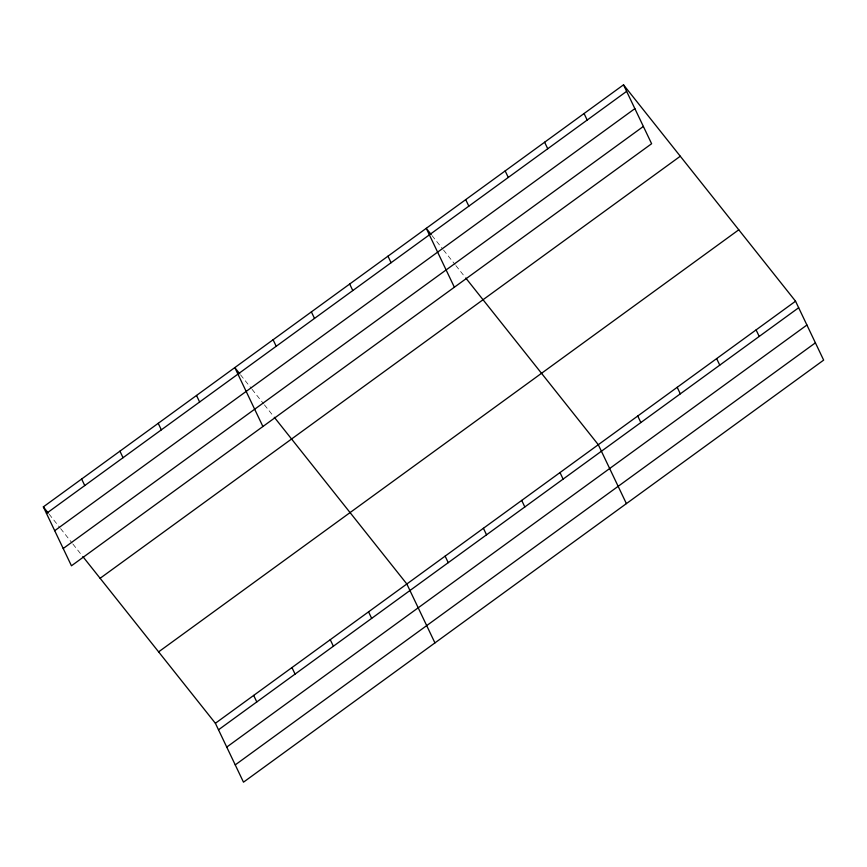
<?xml version="1.0" encoding="UTF-8"?>
<svg xmlns="http://www.w3.org/2000/svg" width="867" height="867" viewBox="0 0 867 867"><rect width="100%" height="100%" fill="white"/><g stroke="black" fill="none" stroke-linecap="round" stroke-linejoin="round"><path stroke-width="0.65" stroke-dasharray="4.33 3.25" d="M432.015 235.564L442.712 249.024M443.536 250.054L455.056 264.543M455.879 265.584L464.105 275.923M240.56 374.847L251.257 388.297M252.08 389.337L263.601 403.827M264.424 404.856L272.65 415.206M49.105 514.131L59.801 527.58M60.625 528.61L72.145 543.1M72.969 544.14L81.195 554.49"/><path stroke-width="1.3" d="M623.514 84.825L651.616 143.727L71.452 565.793L43.35 506.881L623.514 84.825L795.548 301.207L823.65 360.119L243.486 782.175L215.384 723.273L82.842 556.56M46.46 513.416L626.635 91.349M54.708 530.702L634.882 108.635M63.204 548.508L643.368 126.441M100.117 578.289L680.292 156.233M158.618 651.865L738.782 229.798M215.384 723.273L795.548 301.207M218.495 729.797L798.67 307.742M226.742 747.083L806.917 325.027M235.239 764.889L815.403 342.833M431.202 234.534L426.261 228.324L454.362 287.226M465.752 277.993L598.295 444.706L626.397 503.619M239.747 373.807L234.805 367.597L262.907 426.51M274.297 417.276L406.84 583.99L434.941 642.902M43.35 506.881L48.292 513.091M756.1 329.915L759.221 336.439M716.651 358.613L719.762 365.137M584.065 113.523L587.187 120.058M677.203 387.311L680.313 393.846M544.617 142.221L547.727 148.756M637.744 416.008L640.865 422.543M505.168 170.918L508.279 177.453M465.709 199.627L468.83 206.151M560.006 472.569L563.116 479.093M521.717 500.422L524.828 506.957M387.972 256.177L391.082 262.712M483.418 528.274L486.539 534.809M349.683 284.029L352.793 290.564M445.129 556.137L448.25 562.661M311.383 311.892L314.504 318.417M273.094 339.745L276.215 346.28M368.551 611.842L371.661 618.377M330.262 639.705L333.372 646.229M196.516 395.46L199.627 401.985M291.962 667.557L295.083 674.092M158.227 423.313L161.338 429.848M253.673 695.41L256.795 701.945M119.928 451.165L123.049 457.7M81.639 479.028L84.76 485.553"/></g></svg>
